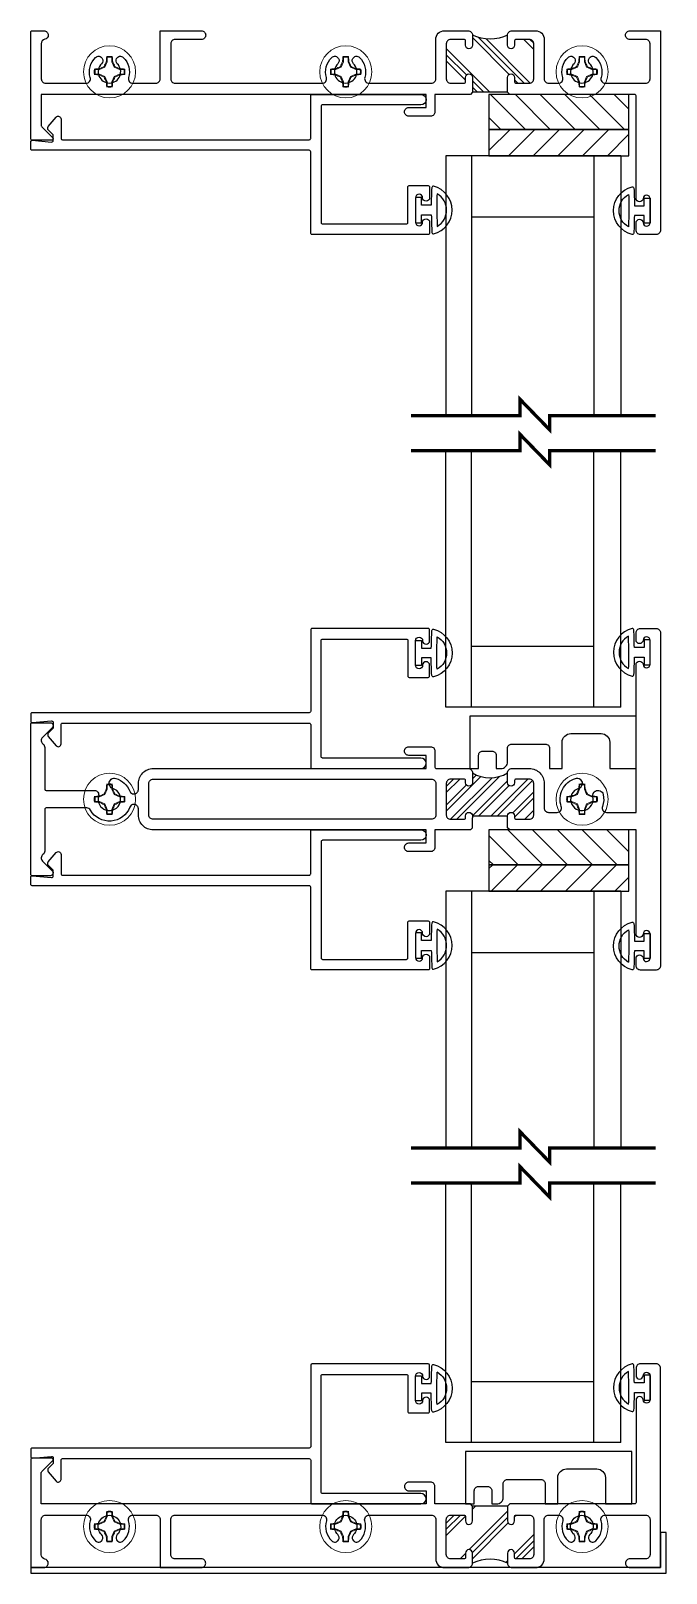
# Model space of a CAD drawing. Extents: x -23 to 190, y -172 to 85.
# Drawn here: x 16.04 to 20.58, y 59.83 to 70.84 of the extents above; entities that cross this region are included whole.
import ezdxf

# ---------------------------------------------------------------- set-up
doc = ezdxf.new("R2010")
doc.units = 0
doc.header["$MEASUREMENT"] = 0
doc.layers.get('0').update_dxf_attribs({"linetype": 'CONTINUOUS'})
for name, color, linetype in [('FRAME', 1, 'CONTINUOUS'), ('GEOMETRY', 1, 'CONTINUOUS'), ('GLASS', 7, 'CONTINUOUS'), ('MISC.', 7, 'CONTINUOUS'), ('SETTING BLOCKS', 7, 'CONTINUOUS'), ('SETTING_BLOCK', 4, 'CONTINUOUS'), ('TEXT', 7, 'CONTINUOUS')]:
    doc.layers.add(name, color=color, linetype=linetype)

# ---------------------------------------------------------------- blocks, each defined once
blk = doc.blocks.new('25031')
at = {"layer": 'GEOMETRY', "color": 5}
for p, q in [((-0.035, 0.112), (-0.035, 0.042)), ((0.035, 0.042), (0.035, 0.112)), ((-0.035, 0.042), (-0.09, 0.042)), ((-0.09, 0.042), (-0.09, 0)), ((-0.09, 0), (0.09, 0)), ((0.09, 0.042), (0.035, 0.042)), ((0.09, 0), (0.09, 0.042))]:
    blk.add_line(p, q, dxfattribs=at)
for centre, radius, start, end in [((0, 0.086), 0.175, 14.1622, 165.8685), ((0, 0.086), 0.135, 30.4808, 149.5259), ((-0.16, 0.126), 0.01, 165.8685, 267.1063), ((0, 3.29), 3.179, 267.1063, 269.3654), ((0, 3.29), 3.139, 267.8759, 269.9963), ((0.005, 3.056), 2.904, 269.9005, 272.1922), ((0.005, 3.056), 2.944, 270.5829, 273.0223), ((0.16, 0.126), 0.01, 273.0223, 14.1622)]:
    blk.add_arc(centre, radius, start, end, dxfattribs=at)
blk = doc.blocks.new('3809 BLOCK FRAME')
h = blk.add_hatch()
h.set_pattern_fill('PLAST', color=256, angle=45, style=0)
h.set_pattern_definition([(45, (-4.25098, -6.643), (-0.176777, 0.176777), []), (45, (-4.27308, -6.6209), (-0.176777, 0.176777), []), (45, (-4.29517, -6.5988), (-0.176777, 0.176777), [])])
edge = h.paths.add_edge_path()
edge.add_arc((-0.937, 0.093), 0.031, 270, 360, ccw=False)
edge.add_line((-0.937, 0.062), (-1.033, 0.062))
edge.add_arc((-1.033, 0.072), 0.01, 180, 270, ccw=False)
edge.add_line((-1.043, 0.072), (-1.043, 0.103))
edge.add_arc((-1.068, 0.103), 0.025, 360, 450)
edge.add_arc((-1.068, 0.103), 0.025, 90, 180)
edge.add_line((-1.093, 0.103), (-1.093, 0.031))
edge.add_arc((-1.218, -0.221), 0.281, 63.5092, 116.4908)
edge.add_line((-1.344, 0.031), (-1.344, 0.103))
edge.add_arc((-1.369, 0.103), 0.025, 0, 90)
edge.add_arc((-1.369, 0.103), 0.025, 90, 180)
edge.add_line((-1.394, 0.103), (-1.394, 0.072))
edge.add_arc((-1.404, 0.072), 0.01, 270, 360, ccw=False)
edge.add_line((-1.404, 0.062), (-1.5, 0.062))
edge.add_arc((-1.5, 0.093), 0.031, 180, 270, ccw=False)
edge.add_line((-1.531, 0.093), (-1.531, 0.343))
edge.add_arc((-1.5, 0.343), 0.031, 90, 180, ccw=False)
edge.add_line((-1.5, 0.374), (-1.404, 0.374))
edge.add_arc((-1.404, 0.364), 0.01, 0, 90, ccw=False)
edge.add_line((-1.394, 0.364), (-1.394, 0.333))
edge.add_arc((-1.369, 0.333), 0.025, 180, 270)
edge.add_arc((-1.369, 0.333), 0.025, 270, 360)
edge.add_line((-1.344, 0.333), (-1.344, 0.439))
edge.add_line((-1.344, 0.439), (-1.093, 0.439))
edge.add_line((-1.093, 0.439), (-1.093, 0.333))
edge.add_arc((-1.068, 0.333), 0.025, 180, 270)
edge.add_arc((-1.068, 0.333), 0.025, 270, 360)
edge.add_line((-1.043, 0.333), (-1.043, 0.364))
edge.add_arc((-1.033, 0.364), 0.01, 90, 180, ccw=False)
edge.add_line((-1.033, 0.374), (-0.937, 0.374))
edge.add_arc((-0.937, 0.343), 0.031, 0, 90, ccw=False)
edge.add_line((-0.906, 0.343), (-0.906, 0.093))
blk.add_line((-1.093, 0.439), (-1.344, 0.439))
for points in [[(-1.093, 0.439), (-1.093, 0.333, 0.414214), (-1.068, 0.308, 0.414214), (-1.043, 0.333), (-1.043, 0.364, -0.414214), (-1.033, 0.374), (-0.937, 0.374, -0.414214), (-0.906, 0.343), (-0.906, 0.093, -0.414214), (-0.937, 0.062), (-1.033, 0.062, -0.414214), (-1.043, 0.072), (-1.043, 0.103, 0.414214), (-1.068, 0.128), (-1.068, 0.128, 0.414214), (-1.093, 0.103), (-1.093, 0.031, 0.414214), (-1.062, 0), (-0.893, 0, 0.414214), (-0.831, 0.062), (-0.831, 0.343, -0.414214), (-0.8, 0.374), (-0.729, 0.374, -0.5024), (-0.699, 0.334, 0.280293), (-0.661, 0.19, 0.498955), (-0.613, 0.198), (-0.613, 0.198, 0.334263), (-0.618, 0.235, -2.470836), (-0.506, 0.235, 0.334263), (-0.511, 0.198, 0.498955), (-0.463, 0.19, 0.280293), (-0.425, 0.334, -0.5024), (-0.395, 0.374), (-0.106, 0.374, -0.414214), (-0.075, 0.343), (-0.075, 0.093, -0.414214), (-0.106, 0.062), (-0.219, 0.062, 0.414214), (-0.25, 0.031, 0.414214), (-0.219, 0), (0, 0), (0, 1.423, 0.414214), (-0.031, 1.454), (-0.144, 1.454, 0.414214), (-0.175, 1.423), (-0.175, 1.371, 0.414214), (-0.15, 1.346), (-0.15, 1.346, 0.399638), (-0.125, 1.37, -0.399638), (-0.1, 1.394), (-0.1, 1.394, -0.414214), (-0.075, 1.369), (-0.075, 1.199, -0.414214), (-0.1, 1.174), (-0.1, 1.174, -0.399638), (-0.125, 1.198, 0.399638), (-0.15, 1.221, 0.414214), (-0.175, 1.196), (-0.175, 0.464, -0.414214), (-0.185, 0.454), (-1.078, 0.454), (-1.093, 0.439)], [(-1.344, 0.439), (-1.344, 0.439), (-1.359, 0.454), (-1.612, 0.454), (-1.612, 0.579, 0.414214), (-1.643, 0.61), (-1.799, 0.61, 0.414214), (-1.83, 0.579, 0.414214), (-1.799, 0.548), (-1.674, 0.548), (-1.674, 0.454), (-4.425, 0.454), (-4.425, 0.678, -0.198912), (-4.422, 0.685), (-4.343, 0.764, 0.668179), (-4.35, 0.781), (-4.49, 0.781, 0.414214), (-4.5, 0.771), (-4.5, 0.01, 0.414214), (-4.49, 0), (-4.406, 0, 0.414214), (-4.375, 0.031, 0.358249), (-4.4, 0.061, -0.358249), (-4.425, 0.092), (-4.425, 0.343, -0.414214), (-4.394, 0.374), (-4.105, 0.374, -0.5024), (-4.075, 0.334, 0.280293), (-4.037, 0.19, 0.498955), (-3.989, 0.198, 0.334263), (-3.994, 0.235, -2.470836), (-3.882, 0.235, 0.334263), (-3.887, 0.198, 0.498955), (-3.839, 0.19, 0.280293), (-3.801, 0.334, -0.5024), (-3.771, 0.374), (-3.606, 0.374, -0.414214), (-3.575, 0.343), (-3.575, 0), (-3.281, 0, 0.414214), (-3.25, 0.031, 0.414214), (-3.281, 0.062), (-3.469, 0.062, -0.414214), (-3.5, 0.093), (-3.5, 0.343, -0.414214), (-3.469, 0.374), (-2.417, 0.374, -0.5024), (-2.387, 0.334, 0.280293), (-2.349, 0.19, 0.498955), (-2.301, 0.198, 0.334263), (-2.306, 0.235, -2.470836), (-2.194, 0.235, 0.334263), (-2.199, 0.198, 0.498955), (-2.151, 0.19, 0.280293), (-2.113, 0.334, -0.5024), (-2.083, 0.374), (-1.637, 0.374, -0.414214), (-1.606, 0.343), (-1.606, 0.062, 0.414214), (-1.544, 0), (-1.375, 0, 0.414214), (-1.344, 0.031), (-1.344, 0.103, 0.414214), (-1.369, 0.128, 0.414214), (-1.394, 0.103), (-1.394, 0.072, -0.414214), (-1.404, 0.062), (-1.5, 0.062, -0.414214), (-1.531, 0.093), (-1.531, 0.343, -0.414214), (-1.5, 0.374), (-1.404, 0.374, -0.414214), (-1.394, 0.364), (-1.394, 0.333, 0.414214), (-1.369, 0.308, 0.414214), (-1.344, 0.333), (-1.344, 0.439)]]:
    blk.add_lwpolyline(points, format="xyb")
blk.add_arc((-1.218, -0.221), 0.281, 63.5092, 116.4908)
blk = doc.blocks.new('3816_1.25in_Step_Glass_Stop')
blk.add_line((2.765, 0.611), (2.765, 0.611))
blk.add_lwpolyline([(0.139, 0.013, -0.440011), (0.15, 0.003), (0.15, -0.034, -0.198912), (0.147, -0.041), (0.117, -0.071, 0.388879), (0.115, -0.098), (0.171, -0.164, 0.700208), (0.206, -0.151), (0.206, -0.013, -0.414214), (0.216, -0.003), (1.98, -0.003, -0.414214), (1.99, -0.013), (1.99, -0.317, 0.414214), (2, -0.327), (2.778, -0.327, 1), (2.778, -0.252), (2.075, -0.252, -0.414214), (2.065, -0.242), (2.065, 0.588, -0.414214), (2.075, 0.598), (2.674, 0.598, -0.414214), (2.684, 0.588), (2.684, 0.334, 0.414214), (2.694, 0.324), (2.83, 0.324, 0.414214), (2.84, 0.334), (2.84, 0.411, 1), (2.79, 0.411, -1), (2.74, 0.411), (2.74, 0.586, -1), (2.79, 0.586, 1), (2.84, 0.586), (2.84, 0.663, 0.414214), (2.83, 0.673), (2, 0.673, 0.414214), (1.99, 0.663), (1.99, 0.082, -0.414214), (1.98, 0.072), (0, 0.072, 0.414214), (-0.01, 0.062), (-0.01, 0.011, 0.440011), (0.001, 0.001)], format="xyb", close=True)
blk = doc.blocks.new('3806 MULLION')
h = blk.add_hatch()
h.set_pattern_fill('ANSI32', color=256, scale=0.25, style=0)
h.set_pattern_definition([(45, (-1.96831, -4.979215), (-0.0662913, 0.0662913), []), (45, (-1.92411, -4.979215), (-0.0662913, 0.0662913), [])])
h.paths.add_polyline_path([(-1.369, 0.094, -0.414214), (-1.394, 0.118), (-1.394, 0.134, 0.414214), (-1.404, 0.144), (-1.5, 0.144, 0.414214), (-1.531, 0.113), (-1.531, -0.113, 0.414214), (-1.5, -0.143), (-1.404, -0.143, 0.414214), (-1.394, -0.133), (-1.394, -0.118, -0.414214), (-1.369, -0.094, -0.414214), (-1.344, -0.118), (-1.093, -0.118, -0.414214), (-1.068, -0.094, -0.414214), (-1.043, -0.118), (-1.043, -0.133, 0.414214), (-1.033, -0.143), (-0.937, -0.143, 0.414214), (-0.906, -0.113), (-0.906, 0.113, 0.414214), (-0.937, 0.144), (-1.033, 0.144, 0.414214), (-1.043, 0.134), (-1.043, 0.118, -0.414214), (-1.068, 0.094, -0.414214), (-1.093, 0.118), (-1.093, 0.188, -0.275826), (-1.344, 0.188), (-1.344, 0.118, -0.414214)])
for p, q in [((-1.344, -0.118), (-1.093, -0.118)), ((-1.344, -0.203), (-1.344, -0.133))]:
    blk.add_line(p, q)
for points in [[(-1.093, -0.133), (-1.093, -0.118, -0.414214), (-1.068, -0.094, -0.414214), (-1.043, -0.118), (-1.043, -0.133, 0.414214), (-1.033, -0.143), (-0.937, -0.143, 0.414214), (-0.906, -0.113), (-0.906, 0.113, 0.414214), (-0.937, 0.144), (-1.033, 0.144, 0.414214), (-1.043, 0.134), (-1.043, 0.118, -0.414214), (-1.068, 0.094, -0.414214), (-1.093, 0.118), (-1.093, 0.188, -0.414214), (-1.062, 0.219), (-0.937, 0.219, -0.414214), (-0.831, 0.113), (-0.831, -0.062, 0.414214), (-0.8, -0.094), (-0.738, -0.094, 0.517938), (-0.709, -0.052, -0.42659), (-0.608, 0.149, -0.510157), (-0.56, 0.113), (-0.56, 0.112, -0.323599), (-0.586, 0.077, 2.284894), (-0.483, 0.018, -0.323599), (-0.466, 0.058), (-0.465, 0.058, -0.510157), (-0.41, 0.035, -0.142368), (-0.415, -0.052, 0.517938), (-0.386, -0.094), (-0.175, -0.094), (-0.175, 0.91), (-0.175, 0.961, -0.414214), (-0.15, 0.986, -0.399638), (-0.125, 0.962, 0.399638), (-0.1, 0.939), (-0.1, 0.939, 0.414214), (-0.075, 0.964), (-0.075, 1.134, 0.414214), (-0.1, 1.159), (-0.1, 1.159, 0.399638), (-0.125, 1.135, -0.399638), (-0.15, 1.111), (-0.15, 1.111, -0.414214), (-0.175, 1.136), (-0.175, 1.188, -0.414214), (-0.144, 1.219), (-0.031, 1.219, -0.414214), (0, 1.188), (0, 0), (0, -1.188, -0.414214), (-0.031, -1.219), (-0.144, -1.219, -0.414214), (-0.175, -1.188), (-0.175, -1.136, -0.414214), (-0.15, -1.111), (-0.15, -1.111, -0.399638), (-0.125, -1.135, 0.399638), (-0.1, -1.159), (-0.1, -1.159, 0.414214), (-0.075, -1.133), (-0.075, -0.964, 0.414214), (-0.1, -0.938), (-0.1, -0.938, 0.399638), (-0.125, -0.962, -0.399638), (-0.15, -0.986, -0.414214), (-0.175, -0.961), (-0.175, -0.909), (-0.175, -0.219), (-1.078, -0.219), (-1.093, -0.203)], [(-3.625, -0.143, -0.414214), (-3.656, -0.113), (-3.656, 0.113, -0.414214), (-3.625, 0.144), (-1.637, 0.144, -0.414214), (-1.606, 0.113), (-1.606, -0.113, -0.414214), (-1.637, -0.143)]]:
    blk.add_lwpolyline(points, format="xyb", close=True)
blk.add_lwpolyline([(-1.344, -0.203), (-1.359, -0.219), (-1.612, -0.219), (-1.612, -0.344, -0.414214), (-1.643, -0.374), (-1.799, -0.374, -0.414214), (-1.83, -0.344, -0.414214), (-1.799, -0.312), (-1.674, -0.312), (-1.674, -0.219), (-3.625, -0.219, -0.414214), (-3.731, -0.113), (-3.731, -0.068, 0.414214), (-3.762, -0.037), (-3.764, -0.037, 0.308174), (-3.793, -0.057, -0.627979), (-4.073, -0.078, 0.267949), (-4.1, -0.062), (-4.39, -0.062, 0.414214), (-4.4, -0.072), (-4.4, -0.37, -0.237131), (-4.413, -0.395, 0.457629), (-4.416, -0.441), (-4.346, -0.511, -0.668179), (-4.36, -0.546), (-4.49, -0.546, -0.414214), (-4.5, -0.535), (-4.5, 0), (-4.5, 0.536, -0.414214), (-4.49, 0.546), (-4.36, 0.546, -0.668179), (-4.346, 0.511), (-4.416, 0.441, 0.457629), (-4.413, 0.395, -0.237131), (-4.4, 0.37), (-4.4, 0.073, 0.414214), (-4.39, 0.063), (-4.045, 0.063, -0.500407), (-4.016, 0.023, 2.386509), (-3.914, 0.077, -0.326072), (-3.94, 0.113, -0.502305), (-3.892, 0.149, -0.227368), (-3.793, 0.057, 0.308174), (-3.764, 0.038), (-3.762, 0.038, 0.414214), (-3.731, 0.069), (-3.731, 0.113, -0.414214), (-3.625, 0.219), (-1.674, 0.219), (-1.674, 0.313), (-1.799, 0.313, -0.414214), (-1.83, 0.344, -0.414214), (-1.799, 0.375), (-1.643, 0.375, -0.414214), (-1.612, 0.344), (-1.612, 0.228, 0.414214), (-1.602, 0.219), (-1.375, 0.219, -0.414214), (-1.344, 0.188), (-1.344, 0.118, -0.414214), (-1.369, 0.094, -0.414214), (-1.394, 0.118), (-1.394, 0.134, 0.414214), (-1.404, 0.144), (-1.5, 0.144, 0.414214), (-1.531, 0.113), (-1.531, -0.113, 0.414214), (-1.5, -0.143), (-1.404, -0.143, 0.414214), (-1.394, -0.133), (-1.394, -0.118, -0.414214), (-1.369, -0.094, -0.414214), (-1.344, -0.118), (-1.344, -0.133)], format="xyb")
blk.add_arc((-1.219, 0.398), 0.245, 239.1595, 300.8405)
blk = doc.blocks.new('A$C3BF656AD')
at = {"layer": 'SETTING BLOCKS'}
h = blk.add_hatch(dxfattribs=at)
h.set_pattern_fill('ANSI31', color=256, scale=0.25, angle=90, style=0)
h.set_pattern_definition([(135, (0.820812, -8.054306), (-0.02209709, -0.02209709), [])])
h.paths.add_polyline_path([(0, 0.0625), (0.25, 0.0625), (0.25, 0.1095), (0, 0.1095)])
h = blk.add_hatch(dxfattribs=at)
h.set_pattern_fill('ANSI31', color=256, scale=0.25, style=0)
h.set_pattern_definition([(45, (-2.098375, -8.085556), (-0.02209709, 0.02209709), [])])
h.paths.add_polyline_path([(0, 0), (0.25, 0), (0.25, 0.0625), (0, 0.0625)])
for points in [[(0, 0.0625), (0, 0.1095), (0.25, 0.1095), (0.25, 0.0625)], [(0, 0), (0, 0.0625), (0.25, 0.0625), (0.25, 0)]]:
    blk.add_lwpolyline(points, close=True, dxfattribs=at)
blk = doc.blocks.new('dfasdf')
at = {"color": 7, "linetype": 'Continuous', "lineweight": 15}
for p, q in [((54.623, 25.679), (54.62, 25.686)), ((54.623, 25.679), (54.623, 25.649)), ((54.657, 25.649), (54.657, 25.679)), ((54.537, 25.56), (54.531, 25.557)), ((54.568, 25.594), (54.537, 25.594)), ((54.537, 25.56), (54.568, 25.56)), ((54.568, 25.594), (54.567, 25.599)), ((54.568, 25.56), (54.567, 25.555)), ((54.607, 25.61), (54.568, 25.594)), ((54.568, 25.56), (54.607, 25.544)), ((54.607, 25.61), (54.601, 25.615)), ((54.607, 25.544), (54.601, 25.539)), ((54.623, 25.649), (54.607, 25.61)), ((54.607, 25.544), (54.623, 25.505)), ((54.623, 25.649), (54.617, 25.65)), ((54.657, 25.649), (54.662, 25.65)), ((54.673, 25.61), (54.657, 25.649)), ((54.657, 25.505), (54.673, 25.544)), ((54.673, 25.61), (54.678, 25.615)), ((54.711, 25.594), (54.673, 25.61)), ((54.673, 25.544), (54.711, 25.56)), ((54.673, 25.544), (54.678, 25.539)), ((54.711, 25.594), (54.712, 25.599)), ((54.742, 25.594), (54.711, 25.594)), ((54.711, 25.56), (54.712, 25.555)), ((54.711, 25.56), (54.742, 25.56)), ((54.742, 25.594), (54.748, 25.597)), ((54.623, 25.505), (54.617, 25.504)), ((54.623, 25.505), (54.623, 25.475)), ((54.657, 25.505), (54.662, 25.504)), ((54.657, 25.475), (54.657, 25.505)), ((54.657, 25.475), (54.659, 25.468))]:
    blk.add_line(p, q, dxfattribs=at)
at = {"color": 7, "linetype": 'Continuous', "lineweight": 15, "flags": 128}
for points in [[(54.657, 25.679), (54.658, 25.683), (54.659, 25.686)], [(54.537, 25.594), (54.534, 25.595), (54.531, 25.597)], [(54.742, 25.56), (54.745, 25.559), (54.748, 25.557)], [(54.623, 25.475), (54.621, 25.471), (54.62, 25.468)]]:
    blk.add_lwpolyline(points, dxfattribs=at)
at = {"color": 7, "linetype": 'Continuous', "lineweight": 15}
blk.add_circle((54.64, 25.577), 0.186, dxfattribs=at)
for centre, radius, start, end in [((55.559, 25.592), 0.944, 174.331, 176.507), ((54.64, 25.577), 0.11, 79.7812, 100.2188), ((54.64, 25.577), 0.104, 80.5333, 99.4667), ((53.72, 25.592), 0.944, 3.493, 5.669), ((54.64, 25.577), 0.11, 169.7812, 190.2188), ((54.624, 24.657), 0.944, 93.493, 95.669), ((54.624, 26.497), 0.944, 264.331, 266.507), ((54.64, 25.577), 0.104, 170.5333, 189.4667), ((55.074, 24.524), 1.189, 113.4354, 115.2717), ((55.074, 26.63), 1.189, 244.7283, 246.5646), ((55.692, 25.142), 1.189, 154.7283, 156.5646), ((53.587, 25.142), 1.189, 23.4354, 25.2717), ((54.205, 24.524), 1.189, 64.7283, 66.5646), ((54.205, 26.63), 1.189, 293.4354, 295.2717), ((54.655, 24.657), 0.944, 84.331, 86.507), ((54.655, 26.497), 0.944, 273.493, 275.669), ((54.64, 25.577), 0.104, 350.5333, 9.4667), ((54.64, 25.577), 0.11, 349.7812, 10.2188), ((55.692, 26.012), 1.189, 203.4354, 205.2717), ((55.559, 25.562), 0.944, 183.493, 185.669), ((54.64, 25.577), 0.11, 259.7812, 280.2188), ((54.64, 25.577), 0.104, 260.5333, 279.4667), ((53.72, 25.562), 0.944, 354.331, 356.507), ((53.587, 26.012), 1.189, 334.7283, 336.5646)]:
    blk.add_arc(centre, radius, start, end, dxfattribs=at)

msp = doc.modelspace()

# ---------------------------------------------------------------- linework, layer by layer
at = {"layer": 'GLASS'}
for p, q in [((19.002, 69.95), (19.002, 68.095)), ((20.252, 69.95), (19.002, 69.95)), ((19.185, 69.95), (19.185, 68.095)), ((20.06, 69.95), (20.06, 68.095)), ((20.252, 69.95), (20.252, 68.095)), ((19.185, 69.513), (20.06, 69.513)), ((19.002, 66.013), (19.002, 67.845)), ((19.185, 66.013), (19.185, 67.845)), ((20.06, 66.013), (20.06, 67.845)), ((20.252, 66.013), (20.252, 67.845)), ((19.185, 66.45), (20.06, 66.45)), ((20.252, 66.013), (19.002, 66.013)), ((19.002, 64.7), (19.002, 62.867)), ((20.252, 64.7), (19.002, 64.7)), ((19.185, 64.7), (19.185, 62.867)), ((20.06, 64.7), (20.06, 62.867)), ((20.252, 64.7), (20.252, 62.867)), ((19.185, 64.263), (20.06, 64.263)), ((19.002, 60.763), (19.002, 62.617)), ((19.185, 60.763), (19.185, 62.617)), ((20.06, 60.763), (20.06, 62.617)), ((20.252, 60.763), (20.252, 62.617)), ((19.185, 61.2), (20.06, 61.2)), ((20.252, 60.763), (19.002, 60.763))]:
    msp.add_line(p, q, dxfattribs=at)
at = {"layer": 'GLASS', "const_width": 0.024}
for points in [[(18.752, 68.095), (19.532, 68.095), (19.532, 68.211), (19.744, 67.993), (19.744, 68.095), (20.502, 68.095)], [(18.752, 67.845), (19.532, 67.845), (19.532, 67.961), (19.744, 67.743), (19.744, 67.845), (20.502, 67.845)], [(18.752, 62.867), (19.532, 62.867), (19.532, 62.983), (19.744, 62.765), (19.744, 62.867), (20.502, 62.867)], [(18.752, 62.617), (19.532, 62.617), (19.532, 62.733), (19.744, 62.515), (19.744, 62.617), (20.502, 62.617)]]:
    msp.add_lwpolyline(points, dxfattribs=at)
at = {"layer": 'MISC.'}
msp.add_lwpolyline([(16.036, 59.871), (16.036, 59.831), (20.576, 59.831), (20.576, 60.121), (20.536, 60.121), (20.536, 59.871)], close=True, dxfattribs=at)
at = {"layer": 'SETTING_BLOCK', "color": 7}
for points in [[(19.443, 65.622), (19.443, 65.72, -0.414214), (19.473, 65.75), (19.713, 65.75, -0.414214), (19.743, 65.72), (19.743, 65.575), (19.833, 65.575), (19.833, 65.763, -0.414214), (19.895, 65.825), (20.111, 65.825, -0.414214), (20.173, 65.763), (20.173, 65.575), (20.361, 65.575), (20.361, 65.95), (19.173, 65.95), (19.173, 65.575), (19.236, 65.575), (19.236, 65.67, -0.414214), (19.266, 65.7), (19.331, 65.7, -0.414214), (19.361, 65.67), (19.361, 65.575), (19.396, 65.575, 0.414214)], [(19.412, 60.372), (19.412, 60.47, -0.414214), (19.442, 60.5), (19.682, 60.5, -0.414214), (19.712, 60.47), (19.712, 60.325), (19.802, 60.325), (19.802, 60.513, -0.414214), (19.864, 60.575), (20.08, 60.575, -0.414214), (20.142, 60.513), (20.142, 60.325), (20.33, 60.325), (20.33, 60.7), (19.142, 60.7), (19.142, 60.325), (19.205, 60.325), (19.205, 60.42, -0.414214), (19.235, 60.45), (19.3, 60.45, -0.414214), (19.33, 60.42), (19.33, 60.325), (19.365, 60.325, 0.414214)]]:
    msp.add_lwpolyline(points, format="xyb", close=True, dxfattribs=at)

# ---------------------------------------------------------------- block references
for p in [(-38.041, 44.972), (-36.353, 44.972), (-34.665, 44.972), (-38.041, 39.779), (-34.665, 39.779), (-38.041, 34.587), (-36.353, 34.587), (-34.665, 34.587)]:
    msp.add_blockref('dfasdf', p)
at = {"layer": 'FRAME', "xscale": -1, "rotation": 180}
for name, p in [('3809 BLOCK FRAME', (20.536, 70.842)), ('3816_1.25in_Step_Glass_Stop', (16.046, 70.061)), ('3816_1.25in_Step_Glass_Stop', (16.046, 64.811))]:
    msp.add_blockref(name, p, dxfattribs=at)
at = {"layer": 'FRAME'}
for name, p in [('3806 MULLION', (20.536, 65.356)), ('3816_1.25in_Step_Glass_Stop', (16.046, 65.902)), ('3816_1.25in_Step_Glass_Stop', (16.046, 60.652)), ('3809 BLOCK FRAME', (20.536, 59.871))]:
    msp.add_blockref(name, p, dxfattribs=at)
at = {"layer": 'TEXT', "xscale": -4, "yscale": 4, "zscale": 4, "rotation": 180}
for p in [(19.31, 70.388), (19.31, 65.138)]:
    msp.add_blockref('A$C3BF656AD', p, dxfattribs=at)
at = {"layer": 'TEXT'}
for p, rotation in [((18.786, 69.562), 270), ((20.461, 66.405), 90.00000000000001), ((18.786, 64.312), 270), ((20.461, 61.155), 89.99999999999999)]:
    msp.add_blockref('25031', p, dxfattribs=dict(at, rotation=rotation))
at = {"layer": 'TEXT', "xscale": -1}
for p, rotation in [((20.461, 69.558), 90), ((18.786, 66.4), 270), ((20.461, 64.308), 90), ((18.786, 61.151), 270)]:
    msp.add_blockref('25031', p, dxfattribs=dict(at, rotation=rotation))

doc.saveas('drawing.dxf')
